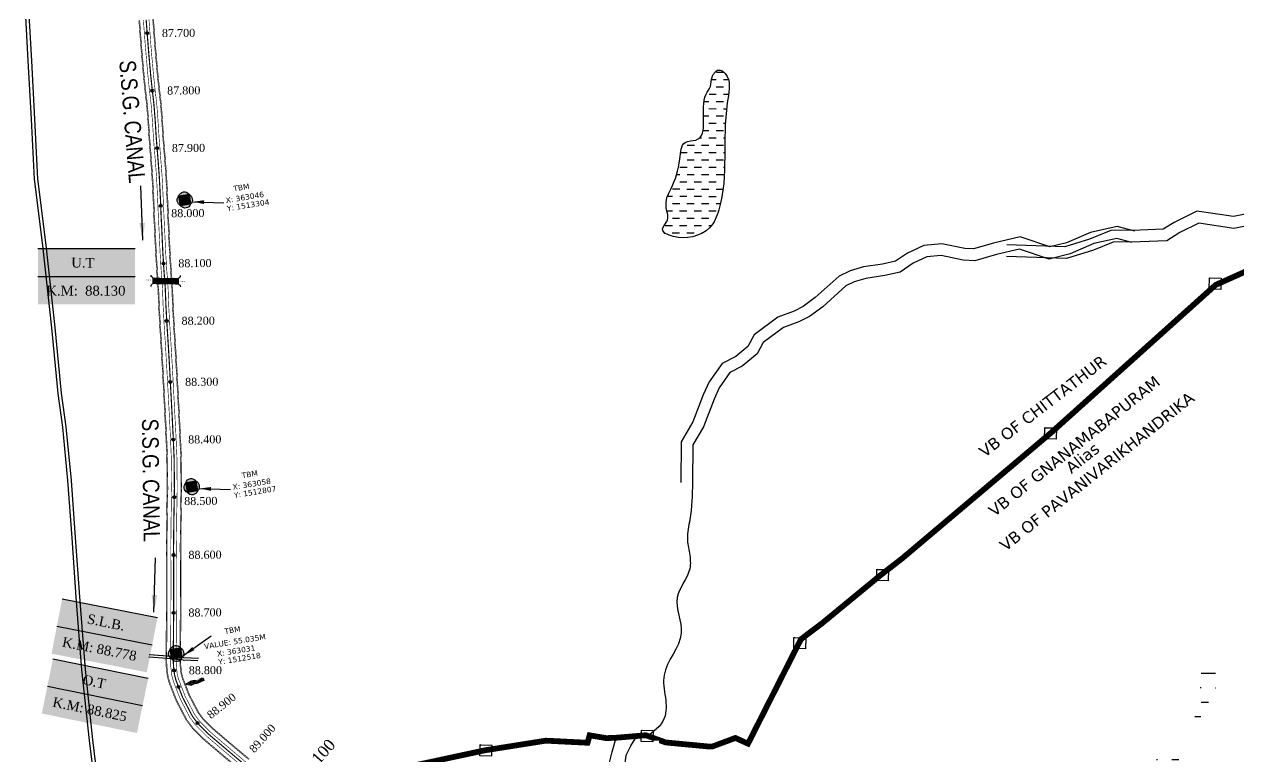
# Model space of a CAD drawing. Header units: inches. Extents: x 360616 to 379062, y 1506291 to 1520405.
# Drawn here: x 362768 to 364873, y 1512339 to 1513609 of the extents above; entities that cross this region are included whole.
import ezdxf

# ---------------------------------------------------------------- set-up
doc = ezdxf.new("R2010")
doc.units = ezdxf.units.IN
doc.header["$MEASUREMENT"] = 0
doc.set_wipeout_variables(frame=1)
doc.header["$PDMODE"] = 32
doc.header["$PDSIZE"] = 5
for name, pattern in [('ACAD_ISO02W100', [15, 12, -3]), ('ACAD_ISO03W100', [30, 12, -18]), ('BORDER', [1.75, 0.5, -0.25, 0.5, -0.25, 0, -0.25])]:
    doc.linetypes.add(name, pattern=pattern)
for name, color, linetype in [('bed with', 5, 'Continuous'), ('cahnige', 7, 'Continuous'), ('CARTTRACK', 30, 'ACAD_ISO02W100'), ('laying', 4, 'Continuous'), ('lining', 4, 'Continuous'), ('OT', 7, 'Continuous'), ('pbms', 8, 'Continuous'), ('RIVER', 4, 'Continuous'), ('SLB', 11, 'Continuous'), ('Steems', 4, 'Continuous'), ('stons', 1, 'Continuous'), ('STREAM', 4, 'Continuous'), ('TEXT', 7, 'Continuous'), ('TITLEBLOCK', 7, 'Continuous'), ('top of bund', 1, 'Continuous'), ('UT', 173, 'ACAD_ISO02W100'), ('V', 6, 'Continuous'), ('WATER BODY', 4, 'Continuous'), ('WATER_BODY', 4, 'Continuous'), ('Z LAYER', 7, 'Continuous'), ('ZSTU', 7, 'Continuous'), ('ZTEXT', 7, 'Continuous')]:
    doc.layers.add(name, color=color, linetype=linetype)
doc.layers.add('ROAD', color=1, linetype='Continuous', lineweight=25)
doc.layers.add('VILL_BOUNDARY', color=6, linetype='BORDER', lineweight=30)
doc.styles.add('5mm', font='TIMES.TTF', dxfattribs={"height": 3})
doc.styles.add('ARIALN', font='ARIALN.TTF')
doc.styles.get("Standard").update_dxf_attribs({"font": 'verdana.TTF'})
doc.dimstyles.get("Standard").update_dxf_attribs({"dimtxt": 0.18, "dimasz": 0.18, "dimexe": 0.18, "dimexo": 0.0625, "dimgap": 0.09, "dimtad": 0, "dimtih": 1, "dimtoh": 1, "dimdec": 4, "dimzin": 0, "dimdsep": 46, "dimtxsty": 'Standard', "dimcen": 0.09, "dimadec": 0, "dimazin": 0, "dimtfac": 1, "dimtdec": 4, "dimtofl": 0, "dimtmove": 0, "dimatfit": 3, "dimfxl": 0, "dimtolj": 1, "dimtzin": 0, "dimarcsym": 0})

# ---------------------------------------------------------------- blocks, each defined once
blk = doc.blocks.new('NVJNVJHUHDFGU')
at = {"layer": 'ZSTU'}
h = blk.add_hatch(color=135, dxfattribs=at)
h.set_gradient(color1=(141, 177, 78), color2=(107, 135, 59), one_color=1, tint=0.38, name='CYLINDER')
h.paths.add_polyline_path([(362791.2, 1513219.2), (362791.2, 1513171), (362959.7, 1513171), (362959.7, 1513219.2)])
h.paths.add_polyline_path([(362836.4, 1513181.7), (362909.3, 1513181.1), (362909.5, 1513207), (362836.6, 1513207.5)], flags=24)
h = blk.add_hatch(color=252, dxfattribs=at)
h.set_gradient(color1=(167, 88, 159), color2=(127, 67, 121), one_color=1, tint=0.38, name='CYLINDER')
h.paths.add_polyline_path([(362791.2, 1513171), (362791.2, 1513122.9), (362959.7, 1513122.9), (362959.7, 1513171)])
h.paths.add_polyline_path([(362801.7, 1513133.9), (362950.5, 1513133.7), (362950.5, 1513159.5), (362801.7, 1513159.6)], flags=24)
for points in [[(362959.7, 1513219.2), (362791.2, 1513219.2)], [(362959.7, 1513171), (362791.2, 1513171)]]:
    blk.add_lwpolyline(points, dxfattribs=at)
at = {"layer": 'ZSTU', "style": '5mm'}
for s, height, rotation, p in [('U.T', 16.84, 359.578, (362849.1, 1513187)), ('K.M:  88.130', 16.843, 359.9397, (362806, 1513138.5))]:
    blk.add_text(s, height=height, rotation=rotation, dxfattribs=at).set_placement(p)
blk = doc.blocks.new('NMNVNCXVBVGGHUDIFG')
at = {"layer": 'ZSTU'}
h = blk.add_hatch(color=135, dxfattribs=at)
h.set_gradient(color1=(141, 177, 78), color2=(107, 135, 59), one_color=1, tint=0.38, name='CYLINDER')
h.paths.add_polyline_path([(362833.3, 1512612.2), (362824.1, 1512564.9), (362989.4, 1512532.7), (362998.6, 1512579.9)])
h.paths.add_polyline_path([(362870.5, 1512566.7), (362941.9, 1512552.2), (362947.1, 1512577.5), (362875.6, 1512592)], flags=24)
h = blk.add_hatch(color=252, dxfattribs=at)
h.set_gradient(color1=(167, 88, 159), color2=(127, 67, 121), one_color=1, tint=0.38, name='CYLINDER')
h.paths.add_polyline_path([(362824.1, 1512564.9), (362814.9, 1512517.7), (362980.2, 1512485.4), (362989.4, 1512532.7)])
h.paths.add_polyline_path([(362827.2, 1512526.5), (362973.3, 1512497.8), (362978.2, 1512523.1), (362832.2, 1512551.7)], flags=24)
for points in [[(362998.6, 1512579.9), (362833.3, 1512612.2)], [(362989.4, 1512532.7), (362824.1, 1512564.9)]]:
    blk.add_lwpolyline(points, dxfattribs=at)
at = {"layer": 'ZSTU', "style": '5mm'}
for s, height, rotation, p in [('S.L.B.', 16.84, 348.5324, (362875.6, 1512570.4)), ('K.M: 88.778', 16.843, 348.8942, (362832.3, 1512530.2))]:
    blk.add_text(s, height=height, rotation=rotation, dxfattribs=at).set_placement(p)
blk = doc.blocks.new('NVNCXJNVJHFDHGUDIFGHUDF')
at = {"layer": 'ZSTU'}
h = blk.add_hatch(color=135, dxfattribs=at)
h.set_gradient(color1=(141, 177, 78), color2=(107, 135, 59), one_color=1, tint=0.38, name='CYLINDER')
h.paths.add_polyline_path([(362817.3, 1512508.1), (362807.7, 1512461), (362972.7, 1512427.3), (362982.4, 1512474.4)])
h.paths.add_polyline_path([(362854.1, 1512462.4), (362925.4, 1512447.2), (362930.8, 1512472.5), (362859.5, 1512487.6)], flags=24)
h = blk.add_hatch(color=252, dxfattribs=at)
h.set_gradient(color1=(167, 88, 159), color2=(127, 67, 121), one_color=1, tint=0.38, name='CYLINDER')
h.paths.add_polyline_path([(362807.7, 1512461), (362798.1, 1512413.9), (362963.1, 1512380.1), (362972.7, 1512427.3)])
h.paths.add_polyline_path([(362810.5, 1512422.5), (362956.3, 1512392.6), (362961.4, 1512417.7), (362815.7, 1512447.7)], flags=24)
for points in [[(362982.4, 1512474.4), (362817.3, 1512508.1)], [(362972.7, 1512427.3), (362807.7, 1512461)]]:
    blk.add_lwpolyline(points, dxfattribs=at)
at = {"layer": 'ZSTU', "style": '5mm'}
for s, height, rotation, p in [('O.T', 16.84, 348.0212, (362867.6, 1512465)), ('K.M: 88.825', 16.843, 348.3829, (362815.6, 1512426.2))]:
    blk.add_text(s, height=height, rotation=rotation, dxfattribs=at).set_placement(p)
blk = doc.blocks.new('FGDFGG')
at = {"layer": 'STREAM'}
h = blk.add_hatch(dxfattribs=at)
h.set_pattern_fill('DASH', color=256, scale=10, angle=75.9396, style=0)
h.set_pattern_definition([(75.93960756, (1418185.603, 992257.9889), (-0.6960067163, 1.1611201925), [0.95724225, -0.95724225])])
h.paths.add_polyline_path([(347714.8, 1545567.8), (347719.1, 1545566.8), (347723.4, 1545565.8), (347732.1, 1545608.5), (347727.8, 1545609.3), (347723.5, 1545610.1)])
at = {"layer": 'UT', "ltscale": 0.2}
for p, q in [((347714.8, 1545567.8), (347723.5, 1545610.1)), ((347718.6, 1545614.3), (347720.9, 1545613.9)), ((347720.9, 1545613.9), (347723.5, 1545610.1)), ((347723.4, 1545565.8), (347732.1, 1545608.5)), ((347723.5, 1545610.1), (347727.8, 1545609.3)), ((347727.8, 1545609.3), (347732.1, 1545608.5)), ((347732.1, 1545608.5), (347735.6, 1545611.5)), ((347735.6, 1545611.5), (347737.9, 1545611.3)), ((347711.2, 1545564.9), (347708.9, 1545565.2)), ((347714.8, 1545567.8), (347711.2, 1545564.9)), ((347719.1, 1545566.8), (347714.8, 1545567.8)), ((347723.4, 1545565.8), (347719.1, 1545566.8)), ((347725.8, 1545561.9), (347723.4, 1545565.8)), ((347728.1, 1545561.4), (347725.8, 1545561.9))]:
    blk.add_line(p, q, dxfattribs=at)
at = {"layer": 'cahnige', "style": '5mm'}
for oblique, p in [(0, (347729.3, 1545612.1)), (360, (347716.2, 1545554.6))]:
    blk.add_text('Stream', height=1.91, rotation=77.1141, dxfattribs=dict(at, oblique=oblique)).set_placement(p)
blk = doc.blocks.new('FGDFGDFG6YURT')
at = {"layer": 'ROAD', "color": 1, "linetype": 'Continuous', "lineweight": 25}
for points in [[(386103.5, 1482907.4, 0), (386134.5, 1482913, 0), (386162.3, 1482917.4, 0), (386187, 1482923.1, 0)], [(386104.2, 1482903.5, 0), (386135.2, 1482909.2, 0), (386163.1, 1482913.6, 0), (386187.9, 1482919.3, 0)], [(386104.3, 1482907.7, 0), (386135.3, 1482913.3, 0), (386163.2, 1482917.7, 0), (386188, 1482923.4, 0)]]:
    blk.add_polyline3d(points, dxfattribs=at)
at = {"layer": 'SLB'}
for points, const_width in [([(386134.6, 1482913.4), (386134.2, 1482913.4), (386130.6, 1482916.6)], 0.3), ([(386134.6, 1482913.4), (386148.2, 1482915.4), (386161.8, 1482917.9)], 0.5), ([(386161.9, 1482914.1), (386148.3, 1482911.6), (386134.8, 1482908.7)], 0.5), ([(386162, 1482918.2), (386148.4, 1482915.7), (386134.9, 1482912.9)], 0.5), ([(386161.8, 1482917.9), (386162.2, 1482917.9), (386164.8, 1482922)], 0.3), ([(386134.8, 1482908.7), (386134.5, 1482908.7), (386131.9, 1482904.6)], 0.3), ([(386161.9, 1482914.1), (386162.2, 1482914), (386165.9, 1482910.9)], 0.3)]:
    blk.add_lwpolyline(points, dxfattribs=dict(at, const_width=const_width))
blk = doc.blocks.new('VBVB')
at = {"layer": 'STREAM'}
h = blk.add_hatch(dxfattribs=at)
h.set_pattern_fill('DASH', color=256, scale=10, style=0)
h.set_pattern_definition([(0, (17867.8837, -28501.71), (1.25, 1.25), [1.25, -1.25])])
h.paths.add_polyline_path([(380096, 1497775), (380098.9, 1497780.2), (380100.4, 1497784.6), (380101.8, 1497788.8), (380103.8, 1497793.6), (380099.5, 1497795.9), (380098.5, 1497793.5), (380097.6, 1497789.6), (380097, 1497787.7), (380095.8, 1497784.7), (380093.9, 1497783), (380090.9, 1497780.8), (380086.6, 1497774), (380084.6, 1497765.2), (380084.1, 1497764.3), (380085.9, 1497763.2), (380086.6, 1497763.8), (380093.7, 1497769.3), (380094.5, 1497772.7)])
at = {"layer": 'OT', "const_width": 0.5}
blk.add_lwpolyline([(380084.6, 1497765.2), (380084.1, 1497764.3), (380083.5, 1497763.5), (380085.4, 1497762.3), (380085.9, 1497763.2), (380084.1, 1497764.3), (380085.9, 1497763.2), (380086.6, 1497763.8), (380093.7, 1497769.3), (380086.6, 1497763.8), (380085.9, 1497763.2), (380084.1, 1497764.3), (380084.6, 1497765.2), (380086.6, 1497774)], dxfattribs=at)
at = {"layer": 'STREAM'}
blk.add_lwpolyline([(380086.6, 1497774), (380090.9, 1497780.8), (380093.9, 1497783), (380095.8, 1497784.7), (380097, 1497787.7), (380097.6, 1497789.6), (380098.5, 1497793.5), (380099.5, 1497795.9), (380103.8, 1497793.6), (380101.8, 1497788.8), (380100.4, 1497784.6), (380098.9, 1497780.2), (380096, 1497775), (380094.5, 1497772.7), (380093.7, 1497769.3)], dxfattribs=at)
at = {"layer": 'cahnige', "style": '5mm'}
blk.add_text('Stream', height=2.5, rotation=71.1743, dxfattribs=at).set_placement((380095, 1497785.5))

msp = doc.modelspace()

# ---------------------------------------------------------------- hatches: boundary and pattern name
at = {"layer": 'pbms'}
h = msp.add_hatch(color=256, dxfattribs=at)
h.set_gradient(color1=(31, 17, 238), color2=(36, 21, 239), one_color=1, tint=0.51, name='CYLINDER')
h.paths.add_polyline_path([(363035.9, 1513311.3, 0.496905), (363038.7, 1513293.9)])
h.paths.add_polyline_path([(363035.9, 1513311.3), (363053.3, 1513314.1, 0.614852)])
h.paths.add_polyline_path([(363053.3, 1513314.1), (363056.1, 1513296.7, 0.494298)])
h.paths.add_polyline_path([(363038.7, 1513293.9, 0.585376), (363056.1, 1513296.7)])
h = msp.add_hatch(color=256, dxfattribs=at)
h.set_gradient(color1=(67, 190, 65), color2=(71, 191, 69), one_color=1, tint=0.51, name='CYLINDER')
h.paths.add_polyline_path([(363046, 1513304), (363053.3, 1513314.1), (363035.9, 1513311.3)])
h.paths.add_polyline_path([(363038.7, 1513293.9), (363046, 1513304), (363035.9, 1513311.3)])
h.paths.add_polyline_path([(363038.7, 1513293.9), (363056.1, 1513296.7), (363046, 1513304)])
h.paths.add_polyline_path([(363056.1, 1513296.7), (363053.3, 1513314.1), (363046, 1513304)])
h = msp.add_hatch(color=256, dxfattribs=at)
h.set_gradient(color1=(31, 17, 238), color2=(36, 21, 239), one_color=1, tint=0.51, name='CYLINDER')
h.paths.add_polyline_path([(363047.9, 1512814.3, 0.496905), (363050.7, 1512796.9)])
h.paths.add_polyline_path([(363047.9, 1512814.3), (363065.3, 1512817.1, 0.614852)])
h.paths.add_polyline_path([(363065.3, 1512817.1), (363068.1, 1512799.7, 0.494298)])
h.paths.add_polyline_path([(363050.7, 1512796.9, 0.585376), (363068.1, 1512799.7)])
h = msp.add_hatch(color=256, dxfattribs=at)
h.set_gradient(color1=(67, 190, 65), color2=(71, 191, 69), one_color=1, tint=0.51, name='CYLINDER')
h.paths.add_polyline_path([(363058, 1512807), (363065.3, 1512817.1), (363047.9, 1512814.3)])
h.paths.add_polyline_path([(363050.7, 1512796.9), (363058, 1512807), (363047.9, 1512814.3)])
h.paths.add_polyline_path([(363050.7, 1512796.9), (363068.1, 1512799.7), (363058, 1512807)])
h.paths.add_polyline_path([(363068.1, 1512799.7), (363065.3, 1512817.1), (363058, 1512807)])
h = msp.add_hatch(color=256, dxfattribs=at)
h.set_gradient(color1=(31, 17, 238), color2=(36, 21, 239), one_color=1, tint=0.51, name='CYLINDER')
h.paths.add_polyline_path([(363020.9, 1512525.3, 0.496905), (363023.7, 1512507.9)])
h.paths.add_polyline_path([(363020.9, 1512525.3), (363038.3, 1512528.1, 0.614852)])
h.paths.add_polyline_path([(363038.3, 1512528.1), (363041.1, 1512510.7, 0.494298)])
h.paths.add_polyline_path([(363023.7, 1512507.9, 0.585376), (363041.1, 1512510.7)])
h = msp.add_hatch(color=256, dxfattribs=at)
h.set_gradient(color1=(67, 190, 65), color2=(71, 191, 69), one_color=1, tint=0.51, name='CYLINDER')
h.paths.add_polyline_path([(363031, 1512518), (363038.3, 1512528.1), (363020.9, 1512525.3)])
h.paths.add_polyline_path([(363023.7, 1512507.9), (363031, 1512518), (363020.9, 1512525.3)])
h.paths.add_polyline_path([(363023.7, 1512507.9), (363041.1, 1512510.7), (363031, 1512518)])
h.paths.add_polyline_path([(363041.1, 1512510.7), (363038.3, 1512528.1), (363031, 1512518)])
at = {"layer": 'WATER BODY'}
h = msp.add_hatch(dxfattribs=at)
h.set_pattern_fill('DASH', color=256, scale=101.305268, angle=-0.0649, style=0)
h.set_pattern_definition([(359.9351, (371616.8, 1514124.77), (12.677495, 12.648806), [12.66316, -12.66316])])
edge = h.paths.add_edge_path()
edge.add_spline(control_points=[(363878.5, 1513246.1), (363883.4, 1513244.1), (363907.8, 1513233.8), (363955.4, 1513243.4), (363980.8, 1513305.1), (363982.7, 1513382.3), (363981.7, 1513457.7), (363994.5, 1513515.6), (363973, 1513531.8), (363964, 1513525.1), (363958.4, 1513515.4), (363959.5, 1513500.4), (363933.9, 1513471.1), (363960.7, 1513404.5), (363906, 1513407.4), (363905.3, 1513363.3), (363895, 1513334.5), (363880.7, 1513307.9), (363879.3, 1513288.5), (363888.1, 1513268.6), (363870.7, 1513255), (363876.6, 1513248.3), (363878.5, 1513246.1)], knot_values=[0, 0, 0, 0, 15.756067, 80.009914, 115.197264, 207.247591, 307.945911, 352.18259, 365.311952, 372.622828, 382.318174, 398.615407, 414.235157, 495.448333, 514.58967, 544.446404, 599.398479, 615.405116, 633.200244, 656.743716, 672.924586, 680.714546, 680.714546, 680.714546, 680.714546], degree=3, periodic=0)
at = {"layer": 'WATER_BODY'}
h = msp.add_hatch(dxfattribs=at)
h.set_pattern_fill('DASH', color=256, scale=200, angle=359.63535, style=0)
edge = h.paths.add_edge_path()
edge.add_line((364496.6, 1511809.4), (364556.1, 1511808.9))
edge.add_line((364556.1, 1511808.9), (364590.2, 1511801.8))
edge.add_line((364590.2, 1511801.8), (364604.7, 1511792))
edge.add_line((364604.7, 1511792), (364640.4, 1511770.8))
edge.add_line((364640.4, 1511770.8), (364700.5, 1511730))
edge.add_line((364700.5, 1511730), (364777.4, 1511689.2))
edge.add_line((364777.4, 1511689.2), (364796.3, 1511681.1))
edge.add_line((364796.3, 1511681.1), (364801.5, 1511673.9))
edge.add_line((364801.5, 1511673.9), (364799.9, 1511666.3))
edge.add_line((364799.9, 1511666.3), (364792, 1511660.7))
edge.add_line((364792, 1511660.7), (364775.2, 1511656.4))
edge.add_line((364775.2, 1511656.4), (364762.6, 1511650.9))
edge.add_line((364762.6, 1511650.9), (364746.1, 1511639.9))
edge.add_line((364746.1, 1511639.9), (364734.4, 1511624.4))
edge.add_line((364734.4, 1511624.4), (364726, 1511605.6))
edge.add_line((364726, 1511605.6), (364714.6, 1511570.6))
edge.add_line((364714.6, 1511570.6), (364703.3, 1511527.4))
edge.add_line((364703.3, 1511527.4), (364689, 1511492.3))
edge.add_line((364689, 1511492.3), (364680.9, 1511474.5))
edge.add_line((364680.9, 1511474.5), (364672.6, 1511464.3))
edge.add_line((364672.6, 1511464.3), (364659.5, 1511457.2))
edge.add_line((364659.5, 1511457.2), (364639.5, 1511453.8))
edge.add_line((364639.5, 1511453.8), (364591.7, 1511453.4))
edge.add_line((364591.7, 1511453.4), (364561, 1511457.6))
edge.add_line((364561, 1511457.6), (364522.4, 1511466.9))
edge.add_line((364522.4, 1511466.9), (364480.8, 1511478.8))
edge.add_line((364480.8, 1511478.8), (364433.3, 1511496.4))
edge.add_line((364433.3, 1511496.4), (364419.8, 1511504.4))
edge.add_line((364419.8, 1511504.4), (364407, 1511524.3))
edge.add_line((364407, 1511524.3), (364398.7, 1511545.1))
edge.add_line((364398.7, 1511545.1), (364395.3, 1511572.3))
edge.add_line((364395.3, 1511572.3), (364396.1, 1511605.4))
edge.add_line((364396.1, 1511605.4), (364405, 1511643.2))
edge.add_line((364405, 1511643.2), (364413.8, 1511674.8))
edge.add_line((364413.8, 1511674.8), (364420.1, 1511717.8))
edge.add_line((364420.1, 1511717.8), (364424, 1511760.9))
edge.add_line((364424, 1511760.9), (364428.6, 1511788.5))
edge.add_line((364428.6, 1511788.5), (364437.6, 1511803))
edge.add_line((364437.6, 1511803), (364452.9, 1511810.6))
edge.add_line((364452.9, 1511810.6), (364473.7, 1511810.1))
edge.add_line((364473.7, 1511810.1), (364496.6, 1511809.4))
edge.add_line((364496.6, 1511809.4), (364498.9, 1511820.1))
edge.add_line((364498.9, 1511820.1), (364504.2, 1511824.6))
edge.add_line((364504.2, 1511824.6), (364509, 1511824.5))
edge.add_line((364509, 1511824.5), (364514.6, 1511823.2))
edge.add_line((364514.6, 1511823.2), (364516.9, 1511823.1))
edge.add_line((364516.9, 1511823.1), (364519.2, 1511823.1))
edge.add_line((364519.2, 1511823.1), (364521.9, 1511824.2))
edge.add_line((364521.9, 1511824.2), (364525.4, 1511825.5))
edge.add_line((364525.4, 1511825.5), (364528.9, 1511828.1))
edge.add_line((364528.9, 1511828.1), (364532.5, 1511830.6))
edge.add_line((364532.5, 1511830.6), (364535.2, 1511832.1))
edge.add_line((364535.2, 1511832.1), (364538.6, 1511832.8))
edge.add_line((364538.6, 1511832.8), (364543.1, 1511832.6))
edge.add_line((364543.1, 1511832.6), (364551.6, 1511835.3))
edge.add_line((364551.6, 1511835.3), (364557.5, 1511841.7))
edge.add_line((364557.5, 1511841.7), (364559.5, 1511847.1))
edge.add_line((364559.5, 1511847.1), (364562.5, 1511855.4))
edge.add_line((364562.5, 1511855.4), (364569.8, 1511868.6))
edge.add_line((364569.8, 1511868.6), (364574.9, 1511874.4))
edge.add_line((364574.9, 1511874.4), (364577.1, 1511875.9))
edge.add_line((364577.1, 1511875.9), (364580.4, 1511877.3))
edge.add_line((364580.4, 1511877.3), (364585.5, 1511877.2))
edge.add_line((364585.5, 1511877.2), (364588.4, 1511878.1))
edge.add_line((364588.4, 1511878.1), (364591.8, 1511879.5))
edge.add_line((364591.8, 1511879.5), (364593.9, 1511881.2))
edge.add_line((364593.9, 1511881.2), (364597.5, 1511885))
edge.add_line((364597.5, 1511885), (364600.8, 1511889.6))
edge.add_line((364600.8, 1511889.6), (364609.8, 1511902.6))
edge.add_line((364609.8, 1511902.6), (364612.8, 1511905.1))
edge.add_line((364612.8, 1511905.1), (364616.6, 1511909.9))
edge.add_line((364616.6, 1511909.9), (364618.7, 1511914.2))
edge.add_line((364618.7, 1511914.2), (364618.8, 1511917.9))
edge.add_line((364618.8, 1511917.9), (364620.3, 1511921.9))
edge.add_line((364620.3, 1511921.9), (364622.4, 1511926.8))
edge.add_line((364622.4, 1511926.8), (364624.8, 1511931.2))
edge.add_line((364624.8, 1511931.2), (364627.7, 1511933.6))
edge.add_line((364627.7, 1511933.6), (364631.7, 1511935))
edge.add_line((364631.7, 1511935), (364636.6, 1511936.5))
edge.add_line((364636.6, 1511936.5), (364643.7, 1511936.4))
edge.add_line((364643.7, 1511936.4), (364650.4, 1511940.7))
edge.add_line((364650.4, 1511940.7), (364655.1, 1511947.1))
edge.add_line((364655.1, 1511947.1), (364656.4, 1511951))
edge.add_line((364656.4, 1511951), (364658.9, 1511955))
edge.add_line((364658.9, 1511955), (364661.9, 1511958.2))
edge.add_line((364661.9, 1511958.2), (364665.3, 1511961))
edge.add_line((364665.3, 1511961), (364671.9, 1511966.4))
edge.add_line((364671.9, 1511966.4), (364675.8, 1511970.8))
edge.add_line((364675.8, 1511970.8), (364678.5, 1511975))
edge.add_line((364678.5, 1511975), (364679.3, 1511978.5))
edge.add_line((364679.3, 1511978.5), (364679.4, 1511981.4))
edge.add_line((364679.4, 1511981.4), (364678.1, 1511984.2))
edge.add_line((364678.1, 1511984.2), (364678.1, 1511987.2))
edge.add_line((364678.1, 1511987.2), (364678.2, 1511990.7))
edge.add_line((364678.2, 1511990.7), (364678.3, 1511992.9))
edge.add_line((364678.3, 1511992.9), (364681.9, 1511998.7))
edge.add_line((364681.9, 1511998.7), (364683.5, 1512004.1))
edge.add_line((364683.5, 1512004.1), (364683.6, 1512007.5))
edge.add_line((364683.6, 1512007.5), (364681.4, 1512014.6))
edge.add_line((364681.4, 1512014.6), (364682.3, 1512020.4))
edge.add_line((364682.3, 1512020.4), (364686.1, 1512025.9))
edge.add_line((364686.1, 1512025.9), (364688.6, 1512029.8))
edge.add_line((364688.6, 1512029.8), (364691.2, 1512035))
edge.add_line((364691.2, 1512035), (364691.3, 1512039.2))
edge.add_line((364691.3, 1512039.2), (364690.7, 1512042.5))
edge.add_line((364690.7, 1512042.5), (364690.8, 1512046.5))
edge.add_line((364690.8, 1512046.5), (364691, 1512052.3))
edge.add_line((364691, 1512052.3), (364697.4, 1512060.4))
edge.add_line((364697.4, 1512060.4), (364705.6, 1512065.5))
edge.add_line((364705.6, 1512065.5), (364706.6, 1512069.2))
edge.add_line((364706.6, 1512069.2), (364707.6, 1512072.2))
edge.add_line((364707.6, 1512072.2), (364709.6, 1512083.5))
edge.add_line((364709.6, 1512083.5), (364710.9, 1512090.4))
edge.add_line((364710.9, 1512090.4), (364716.1, 1512097.9))
edge.add_line((364716.1, 1512097.9), (364717.8, 1512102.1))
edge.add_line((364717.8, 1512102.1), (364718.5, 1512104.6))
edge.add_line((364718.5, 1512104.6), (364718.6, 1512107.4))
edge.add_line((364718.6, 1512107.4), (364716.7, 1512109.4))
edge.add_line((364716.7, 1512109.4), (364712.4, 1512119.3))
edge.add_line((364712.4, 1512119.3), (364711.4, 1512123.1))
edge.add_line((364711.4, 1512123.1), (364711.5, 1512127.5))
edge.add_line((364711.5, 1512127.5), (364711.6, 1512131.7))
edge.add_line((364711.6, 1512131.7), (364710.1, 1512134.8))
edge.add_line((364710.1, 1512134.8), (364708.5, 1512138.9))
edge.add_line((364708.5, 1512138.9), (364705.5, 1512155.2))
edge.add_line((364705.5, 1512155.2), (364703.6, 1512162.1))
edge.add_line((364703.6, 1512162.1), (364702.2, 1512164.9))
edge.add_line((364702.2, 1512164.9), (364701, 1512168.3))
edge.add_line((364701, 1512168.3), (364702.5, 1512178.5))
edge.add_line((364702.5, 1512178.5), (364703.5, 1512183.2))
edge.add_line((364703.5, 1512183.2), (364701.9, 1512188.1))
edge.add_line((364701.9, 1512188.1), (364701.1, 1512192.6))
edge.add_line((364701.1, 1512192.6), (364701.2, 1512196.7))
edge.add_line((364701.2, 1512196.7), (364701.3, 1512200.8))
edge.add_line((364701.3, 1512200.8), (364703.9, 1512204.6))
edge.add_line((364703.9, 1512204.6), (364706.5, 1512211.9))
edge.add_line((364706.5, 1512211.9), (364707.1, 1512237.1))
edge.add_line((364707.1, 1512237.1), (364710.1, 1512251.2))
edge.add_line((364710.1, 1512251.2), (364710.3, 1512255.8))
edge.add_line((364710.3, 1512255.8), (364706.4, 1512262.2))
edge.add_line((364706.4, 1512262.2), (364701.2, 1512274))
edge.add_line((364701.2, 1512274), (364701.3, 1512279.5))
edge.add_line((364701.3, 1512279.5), (364701.4, 1512283.9))
edge.add_line((364701.4, 1512283.9), (364704.6, 1512287.8))
edge.add_line((364704.6, 1512287.8), (364707.3, 1512291))
edge.add_line((364707.3, 1512291), (364709.8, 1512292.7))
edge.add_line((364709.8, 1512292.7), (364713, 1512297.7))
edge.add_line((364713, 1512297.7), (364714.5, 1512301.4))
edge.add_line((364714.5, 1512301.4), (364714.6, 1512307.7))
edge.add_line((364714.6, 1512307.7), (364716.1, 1512316))
edge.add_line((364716.1, 1512316), (364719.5, 1512320.4))
edge.add_line((364719.5, 1512320.4), (364726.3, 1512330.3))
edge.add_line((364726.3, 1512330.3), (364728.3, 1512332.1))
edge.add_line((364728.3, 1512332.1), (364731.3, 1512334.7))
edge.add_line((364731.3, 1512334.7), (364733.6, 1512336.8))
edge.add_line((364733.6, 1512336.8), (364736, 1512340.2))
edge.add_line((364736, 1512340.2), (364737.5, 1512344))
edge.add_line((364737.5, 1512344), (364739.9, 1512347.7))
edge.add_line((364739.9, 1512347.7), (364742.5, 1512349))
edge.add_line((364742.5, 1512349), (364745.6, 1512349.6))
edge.add_line((364745.6, 1512349.6), (364748.7, 1512350.9))
edge.add_line((364748.7, 1512350.9), (364750.8, 1512356.4))
edge.add_line((364750.8, 1512356.4), (364753.9, 1512357.9))
edge.add_line((364753.9, 1512357.9), (364759.1, 1512357.9))
edge.add_line((364759.1, 1512357.9), (364763.1, 1512358.1))
edge.add_line((364763.1, 1512358.1), (364766.1, 1512359.1))
edge.add_line((364766.1, 1512359.1), (364768.9, 1512360.3))
edge.add_line((364768.9, 1512360.3), (364771, 1512364.5))
edge.add_line((364771, 1512364.5), (364773, 1512369.8))
edge.add_line((364773, 1512369.8), (364775.1, 1512371.8))
edge.add_line((364775.1, 1512371.8), (364777.9, 1512373))
edge.add_line((364777.9, 1512373), (364780.2, 1512374))
edge.add_line((364780.2, 1512374), (364783.2, 1512376))
edge.add_line((364783.2, 1512376), (364785.5, 1512380.2))
edge.add_line((364785.5, 1512380.2), (364786.7, 1512384.2))
edge.add_line((364786.7, 1512384.2), (364787.6, 1512389.9))
edge.add_line((364787.6, 1512389.9), (364789.5, 1512394.5))
edge.add_line((364789.5, 1512394.5), (364792.1, 1512395.7))
edge.add_line((364792.1, 1512395.7), (364795.4, 1512398.3))
edge.add_line((364795.4, 1512398.3), (364797.1, 1512405.3))
edge.add_line((364797.1, 1512405.3), (364797.5, 1512413.2))
edge.add_line((364797.5, 1512413.2), (364800.5, 1512418))
edge.add_line((364800.5, 1512418), (364801.7, 1512422.2))
edge.add_line((364801.7, 1512422.2), (364802.2, 1512426.1))
edge.add_line((364802.2, 1512426.1), (364803.7, 1512435.5))
edge.add_line((364803.7, 1512435.5), (364806.5, 1512442.4))
edge.add_line((364806.5, 1512442.4), (364807.4, 1512445.5))
edge.add_line((364807.4, 1512445.5), (364807.3, 1512450.4))
edge.add_line((364807.3, 1512450.4), (364806.2, 1512461.5))
edge.add_line((364806.2, 1512461.5), (364807.1, 1512464))
edge.add_line((364807.1, 1512464), (364809.2, 1512467.7))
edge.add_line((364809.2, 1512467.7), (364810.6, 1512471.6))
edge.add_line((364810.6, 1512471.6), (364810.6, 1512474.5))
edge.add_line((364810.6, 1512474.5), (364809.1, 1512477.5))
edge.add_line((364809.1, 1512477.5), (364807.7, 1512481.3))
edge.add_line((364807.7, 1512481.3), (364807.3, 1512484.8))
edge.add_line((364807.3, 1512484.8), (364808, 1512487.7))
edge.add_line((364808, 1512487.7), (364808.3, 1512489.4))
edge.add_line((364808.3, 1512489.4), (364808.6, 1512491.3))
edge.add_line((364808.6, 1512491.3), (364808.6, 1512492.7))
edge.add_line((364808.6, 1512492.7), (364808.5, 1512497.2))
edge.add_line((364808.5, 1512497.2), (364808.2, 1512500.2))
edge.add_line((364808.2, 1512500.2), (364807.8, 1512505.1))
edge.add_line((364807.8, 1512505.1), (364809.4, 1512506.1))
edge.add_line((364809.4, 1512506.1), (364814.7, 1512503.9))
edge.add_line((364814.7, 1512503.9), (364818.1, 1512498.6))
edge.add_line((364818.1, 1512498.6), (364819.8, 1512497.8))
edge.add_line((364819.8, 1512497.8), (364822.4, 1512497.3))
edge.add_line((364822.4, 1512497.3), (364825.3, 1512498.6))
edge.add_line((364825.3, 1512498.6), (364828.2, 1512500.4))
edge.add_line((364828.2, 1512500.4), (364830.6, 1512501.1))
edge.add_line((364830.6, 1512501.1), (364834.9, 1512500.6))
edge.add_line((364834.9, 1512500.6), (364840.4, 1512498.6))
edge.add_line((364840.4, 1512498.6), (364844.6, 1512497.7))
edge.add_line((364844.6, 1512497.7), (364853.3, 1512496.1))

# ---------------------------------------------------------------- linework, layer by layer
for points in [[(363053.3, 1513314.1), (363038.7, 1513293.9)], [(363065.3, 1512817.1), (363050.7, 1512796.9)], [(363038.3, 1512528.1), (363023.7, 1512507.9)]]:
    msp.add_lwpolyline(points)
at = {"layer": 'bed with', "const_width": 1}
for points in [[(362974.2, 1513616.2), (362975.8, 1513594.4), (362977.4, 1513573), (362979.1, 1513553.5), (362980, 1513543, 0.000112), (362980, 1513543), (362981.9, 1513521.6), (362984.3, 1513497.8), (362987.8, 1513467.9), (362989.7, 1513442.8), (362991.7, 1513411.6), (362993.3, 1513391.7), (362995.3, 1513366.7), (362997, 1513343.8), (362998.1, 1513322.3), (362999.1, 1513299.5), (363000.2, 1513274.6), (363001.5, 1513249), (363003, 1513215.2), (363005, 1513182.4), (363007.3, 1513151), (363008.4, 1513120.6), (363010.3, 1513085.9), (363012.4, 1513053.1), (363014.5, 1513017.4), (363016.6, 1512978.9), (363018.9, 1512936.6), (363021.1, 1512893.1), (363022.7, 1512855.2), (363023.1, 1512803.7), (363022.2, 1512749.5), (363021.7, 1512701), (363021.9, 1512674), (363021.9, 1512631.6), (363021.8, 1512577.5), (363021.2, 1512514), (363021.5, 1512496.4), (363023.4, 1512480.2), (363026.1, 1512470), (363037.8, 1512439.8), (363055, 1512406.8), (363064.3, 1512394.3), (363083.8, 1512374.7), (363111, 1512351.5), (363146.1, 1512321.9)], [(362983.9, 1513616.9), (362985.5, 1513595.1), (362987.1, 1513573.8), (362988.7, 1513554.3), (362989.7, 1513543.8), (362991.6, 1513522.5), (362994, 1513498.9), (362997.5, 1513468.9), (362999.4, 1513443.5), (363001.4, 1513412.3), (363003, 1513392.5, -0.000055), (363003, 1513392.5), (363004.9, 1513367.5), (363006.7, 1513344.4), (363007.8, 1513322.8), (363008.8, 1513299.9), (363009.9, 1513275), (363011.2, 1513249.4), (363012.7, 1513215.7), (363014.7, 1513183), (363017, 1513151.5), (363018.1, 1513121), (363020, 1513086.4), (363022.1, 1513053.7), (363024.2, 1513018), (363026.3, 1512979.4, -0.000172), (363026.3, 1512979.4), (363028.5, 1512937.1), (363030.8, 1512893.5), (363032.4, 1512855.5), (363032.8, 1512803.7), (363031.9, 1512749.3), (363031.4, 1512700.9), (363031.6, 1512674.1), (363031.6, 1512631.6), (363031.5, 1512577.4), (363030.9, 1512514), (363031.2, 1512497.1), (363032.9, 1512482), (363035.3, 1512473), (363046.6, 1512443.9), (363063.2, 1512412), (363071.7, 1512400.6), (363090.4, 1512381.8), (363117.3, 1512358.9), (363152.4, 1512329.3)]]:
    msp.add_lwpolyline(points, format="xyb", dxfattribs=at)
at = {"layer": 'laying', "color": 6, "linetype": 'ByBlock'}
for p in [(362980.8, 1513593.1), (362989.7, 1513493.5), (362998, 1513393.9), (363004.2, 1513294), (363009.1, 1513194.2), (363014.7, 1513094.3), (363020.9, 1512988.6), (363026.1, 1512888.7), (363027.7, 1512788.7), (363026.6, 1512688.7), (363026.6, 1512588.7), (363027.3, 1512488.7), (363068, 1512397.4)]:
    msp.add_point(p, dxfattribs=at)
at = {"layer": 'laying', "color": 5, "linetype": 'ByBlock'}
for p in [(363011.2, 1513164.2), (363026.1, 1512510.7), (363035.1, 1512460.1)]:
    msp.add_point(p, dxfattribs=at)
at = {"layer": 'lining', "const_width": 1}
for points in [[(362967.8, 1513615.7), (362969.4, 1513593.9), (362971, 1513572.5), (362972.6, 1513553), (362973.6, 1513542.4, 0.000112), (362973.6, 1513542.4), (362975.5, 1513521), (362977.9, 1513497.1), (362981.4, 1513467.3), (362983.3, 1513442.4), (362985.3, 1513411.2), (362986.9, 1513391.2), (362988.8, 1513366.2), (362990.5, 1513343.4), (362991.6, 1513322), (362992.7, 1513299.2), (362993.7, 1513274.3), (362995, 1513248.6), (362996.6, 1513214.9), (362998.6, 1513182), (363000.8, 1513150.6), (363002, 1513120.3), (363003.9, 1513085.5), (363006, 1513052.7), (363008.1, 1513017.1), (363010.2, 1512978.6), (363012.4, 1512936.2), (363014.7, 1512892.8), (363016.2, 1512855.1), (363016.7, 1512803.7), (363015.7, 1512749.6), (363015.2, 1512701), (363015.5, 1512674), (363015.5, 1512631.6), (363015.3, 1512577.5), (363014.7, 1512513.9), (363015, 1512496), (363017, 1512479), (363020, 1512468), (363031.9, 1512437.2), (363049.5, 1512403.4), (363059.4, 1512390), (363079.4, 1512370), (363106.9, 1512346.6), (363141.9, 1512317)], [(362990.3, 1513617.4), (362991.9, 1513595.6), (362993.5, 1513574.3), (362995.2, 1513554.9), (362996.1, 1513544.4), (362998, 1513523.1), (363000.4, 1513499.6), (363003.9, 1513469.5), (363005.8, 1513444), (363007.8, 1513412.8), (363009.4, 1513393, -0.000055), (363009.4, 1513393), (363011.4, 1513368), (363013.1, 1513344.8), (363014.2, 1513323.1), (363015.3, 1513300.2), (363016.3, 1513275.3), (363017.6, 1513249.7), (363019.1, 1513216.1), (363021.1, 1513183.5), (363023.4, 1513151.9), (363024.6, 1513121.3), (363026.4, 1513086.8), (363028.5, 1513054), (363030.6, 1513018.4), (363032.7, 1512979.8, -0.000172), (363032.7, 1512979.8), (363035, 1512937.4), (363037.2, 1512893.8), (363038.8, 1512855.7), (363039.3, 1512803.6), (363038.3, 1512749.2), (363037.8, 1512700.9), (363038.1, 1512674.1), (363038.1, 1512631.6), (363037.9, 1512577.4), (363037.3, 1512514), (363037.6, 1512497.5), (363039.3, 1512483.2), (363041.5, 1512475), (363052.5, 1512446.5), (363068.7, 1512415.4), (363076.6, 1512404.8), (363094.8, 1512386.6), (363121.5, 1512363.8), (363156.6, 1512334.2)]]:
    msp.add_lwpolyline(points, format="xyb", dxfattribs=at)
at = {"layer": 'pbms'}
for points in [[(363035.9, 1513311.3, -0.614852), (363053.3, 1513314.1, -0.494298), (363056.1, 1513296.7, -0.585376), (363038.7, 1513293.9, -0.496905), (363035.9, 1513311.3)], [(363047.9, 1512814.3, -0.614852), (363065.3, 1512817.1, -0.494298), (363068.1, 1512799.7, -0.585376), (363050.7, 1512796.9, -0.496905), (363047.9, 1512814.3)], [(363020.9, 1512525.3, -0.614852), (363038.3, 1512528.1, -0.494298), (363041.1, 1512510.7, -0.585376), (363023.7, 1512507.9, -0.496905), (363020.9, 1512525.3)]]:
    msp.add_lwpolyline(points, format="xyb", close=True, dxfattribs=at)
for points in [[(363035.9, 1513311.3), (363053.3, 1513314.1), (363056.1, 1513296.7), (363038.7, 1513293.9)], [(363047.9, 1512814.3), (363065.3, 1512817.1), (363068.1, 1512799.7), (363050.7, 1512796.9)], [(363020.9, 1512525.3), (363038.3, 1512528.1), (363041.1, 1512510.7), (363023.7, 1512507.9)]]:
    msp.add_lwpolyline(points, close=True, dxfattribs=at)
for points in [[(363035.9, 1513311.3), (363056.1, 1513296.7)], [(363047.9, 1512814.3), (363068.1, 1512799.7)], [(363020.9, 1512525.3), (363041.1, 1512510.7)]]:
    msp.add_lwpolyline(points, dxfattribs=at)
at = {"layer": 'RIVER'}
for p, q in [((364662.6, 1513257.8), (364616.1, 1513247.8)), ((364693.1, 1513249.7), (364662.6, 1513257.8)), ((364494.4, 1513239.9), (364448.1, 1513229)), ((364545.6, 1513222.6), (364494.4, 1513239.9)), ((364616.1, 1513247.8), (364574.5, 1513229.8)), ((364662.1, 1513237), (364622.3, 1513228.4)), ((364687.9, 1513230.1), (364662.1, 1513237)), ((364327.1, 1513225.3), (364298.9, 1513211.9)), ((364358.8, 1513228.3), (364327.1, 1513225.3)), ((364398.3, 1513219.9), (364358.8, 1513228.3)), ((364413.5, 1513219.2), (364398.3, 1513219.9)), ((364448.1, 1513229), (364413.5, 1513219.2)), ((364493.4, 1513218.9), (364453.2, 1513209.4)), ((364544.8, 1513201.5), (364493.4, 1513218.9)), ((364574.5, 1513229.8), (364545.6, 1513222.6)), ((364622.3, 1513228.4), (364581, 1513210.6)), ((364255.9, 1513192.9), (364222.5, 1513188)), ((364278.4, 1513198.1), (364255.9, 1513192.9)), ((364298.9, 1513211.9), (364278.4, 1513198.1)), ((364309, 1513194.3), (364286.5, 1513179.1)), ((364332.5, 1513205.4), (364309, 1513194.3)), ((364357.6, 1513207.8), (364332.5, 1513205.4)), ((364395.7, 1513199.8), (364357.6, 1513207.8)), ((364415.9, 1513198.8), (364395.7, 1513199.8)), ((364453.2, 1513209.4), (364415.9, 1513198.8)), ((364581, 1513210.6), (364544.8, 1513201.5)), ((364180.5, 1513172.1), (364139.2, 1513134.9)), ((364199.4, 1513181.4), (364180.5, 1513172.1)), ((364222.5, 1513188), (364199.4, 1513181.4)), ((364259.7, 1513173), (364226.8, 1513168.2)), ((364286.5, 1513179.1), (364259.7, 1513173)), ((364192, 1513155.2), (364152, 1513119.1)), ((364206.7, 1513162.4), (364192, 1513155.2)), ((364226.8, 1513168.2), (364206.7, 1513162.4)), ((364139.2, 1513134.9), (364118.3, 1513119.5)), ((364102.6, 1513111.5), (364074.1, 1513100.8)), ((364118.3, 1513119.5), (364102.6, 1513111.5)), ((364152, 1513119.1), (364129, 1513102.2)), ((364074.1, 1513100.8), (364033, 1513070.6)), ((364110.8, 1513092.9), (364083.9, 1513082.8)), ((364129, 1513102.2), (364110.8, 1513092.9)), ((364033, 1513070.6), (364022.3, 1513050.2)), ((364083.9, 1513082.8), (364048.8, 1513057.1)), ((364022.3, 1513050.2), (364001.2, 1513032.9)), ((364048.8, 1513057.1), (364038.3, 1513037.1)), ((364001.2, 1513032.9), (363977.4, 1513020.6)), ((364038.3, 1513037.1), (364012.3, 1513015.9)), ((363977.4, 1513020.6), (363955, 1512988.9)), ((363991.1, 1513004.9), (363972.7, 1512978.7)), ((364012.3, 1513015.9), (363991.1, 1513004.9)), ((363955, 1512988.9), (363944.9, 1512966.5)), ((363944.9, 1512966.5), (363927.1, 1512919.8)), ((363972.7, 1512978.7), (363963.6, 1512958.7)), ((363963.6, 1512958.7), (363945.4, 1512911)), ((363927.1, 1512919.8), (363906.5, 1512885.1)), ((363945.4, 1512911), (363926.7, 1512879.5)), ((363906.5, 1512885.1), (363905.9, 1512814.6)), ((363926.7, 1512879.5), (363926.2, 1512814.4))]:
    msp.add_line(p, q, dxfattribs=at)
msp.add_spline([(363878.5, 1513246.1), (363893.3, 1513240.7), (363955.8, 1513255.8), (363972, 1513287), (363982.1, 1513378.5), (363987.5, 1513479), (363982.9, 1513523), (363971.4, 1513529.3), (363965.2, 1513525.4), (363960.2, 1513517.1), (363957.4, 1513501), (363949.9, 1513487.3), (363932.2, 1513408), (363913.6, 1513403.8), (363904.4, 1513375.4), (363888.5, 1513322.8), (363882, 1513308.1), (363880.8, 1513290.4), (363882, 1513266.9), (363874.3, 1513252.6), (363878.5, 1513246.1)], degree=3, dxfattribs=at)
at = {"layer": 'ROAD', "color": 1}
for p, q in [((362767.7, 1513660.4), (362774.1, 1513545.1)), ((362773.8, 1513660.8), (362780.2, 1513545.5)), ((362774.1, 1513545.1), (362779.4, 1513444)), ((362780.2, 1513545.5), (362785.5, 1513444.3)), ((362779.4, 1513444), (362784.7, 1513340.4)), ((362785.5, 1513444.3), (362790.8, 1513340.9)), ((362784.7, 1513340.4), (362799, 1513225.1)), ((362790.8, 1513340.9), (362805, 1513225.8)), ((362799, 1513225.1), (362814.7, 1513082.7)), ((362805, 1513225.8), (362820.7, 1513083.3)), ((362814.7, 1513082.7), (362825.8, 1512968.4)), ((362820.7, 1513083.3), (362831.8, 1512969.1)), ((362825.8, 1512968.4), (362833.8, 1512910.4)), ((362831.8, 1512969.1), (362839.9, 1512911.1)), ((362833.8, 1512910.4), (362842.6, 1512817.6)), ((362839.9, 1512911.1), (362848.7, 1512818.1)), ((362842.6, 1512817.6), (362849.9, 1512718.5)), ((362848.7, 1512818.1), (362855.9, 1512719)), ((362849.9, 1512718.5), (362857.1, 1512615.5)), ((362855.9, 1512719), (362863.2, 1512616)), ((362857.1, 1512615.5), (362867, 1512489.5)), ((362863.2, 1512616), (362873.1, 1512490.1)), ((362867, 1512489.5), (362880.1, 1512367.4)), ((362873.1, 1512490.1), (362886.1, 1512368.1)), ((362880.1, 1512367.4), (362900.9, 1512198.1)), ((362886.1, 1512368.1), (362907, 1512198.9))]:
    msp.add_line(p, q, dxfattribs=at)
at = {"layer": 'Steems'}
for points in [[(363777.9, 1512310.5), (363787, 1512347.6), (363794.1, 1512372)], [(363808.8, 1512322.8), (363811.3, 1512341.6), (363819.1, 1512357.9), (363830, 1512375)]]:
    msp.add_lwpolyline(points, dxfattribs=at)
at = {"layer": 'stons'}
for points in [[(364538.4, 1512909.4), (364557.4, 1512909), (364556.9, 1512889.5), (364536.6, 1512890), (364537.1, 1512909.5), (364538.4, 1512909.4)], [(364247, 1512663.8), (364266, 1512663.3), (364265.5, 1512643.9), (364245.3, 1512644.4), (364245.7, 1512663.9), (364247, 1512663.8)], [(364103.5, 1512545.7), (364122.5, 1512545.3), (364122, 1512525.9), (364101.7, 1512526.4), (364102.2, 1512545.8), (364103.5, 1512545.7)]]:
    msp.add_lwpolyline(points, dxfattribs=at)
at = {"layer": 'STREAM'}
for p, q in [((364800.6, 1513284.9), (364761.3, 1513265.1)), ((364864.1, 1513275.2), (364800.6, 1513284.9)), ((364919.6, 1513286.3), (364864.1, 1513275.2)), ((364761.3, 1513265.1), (364742.4, 1513253.4)), ((364803.9, 1513263.9), (364771.2, 1513247.4)), ((364864.6, 1513254.7), (364803.9, 1513263.9)), ((364926.3, 1513267), (364864.6, 1513254.7)), ((364614.5, 1513236.2), (364572, 1513223)), ((364651.7, 1513251.4), (364614.5, 1513236.2)), ((364702.2, 1513251.8), (364651.7, 1513251.4)), ((364742.4, 1513253.4), (364702.2, 1513251.8)), ((364771.2, 1513247.4), (364748.5, 1513233.4)), ((364572, 1513223), (364471.2, 1513226.4)), ((364621.4, 1513217.1), (364574.8, 1513202.6)), ((364655.7, 1513231.2), (364621.4, 1513217.1)), ((364702.7, 1513231.5), (364655.7, 1513231.2)), ((364748.5, 1513233.4), (364702.7, 1513231.5)), ((364574.8, 1513202.6), (364470.5, 1513206.2))]:
    msp.add_line(p, q, dxfattribs=at)
at = {"layer": 'top of bund', "const_width": 1}
for points in [[(362966.3, 1513615.5), (362967.9, 1513593.8), (362969.5, 1513572.4), (362971.2, 1513552.8), (362972.1, 1513542.3, 0.000112), (362972.1, 1513542.3), (362974, 1513520.8), (362976.4, 1513496.9), (362979.9, 1513467.2), (362981.8, 1513442.3), (362983.8, 1513411.1), (362985.4, 1513391.1), (362987.3, 1513366.1), (362989, 1513343.3), (362990.1, 1513321.9), (362991.2, 1513299.1), (362992.2, 1513274.2), (362993.5, 1513248.6), (362995.1, 1513214.8), (362997.1, 1513181.9), (362999.3, 1513150.5), (363000.5, 1513120.2), (363002.4, 1513085.4), (363004.5, 1513052.6), (363006.6, 1513017), (363008.7, 1512978.5), (363010.9, 1512936.1), (363013.2, 1512892.7), (363014.7, 1512855), (363015.2, 1512803.7), (363014.2, 1512749.6), (363013.7, 1512701), (363014, 1512674), (363014, 1512631.6), (363013.8, 1512577.6), (363013.2, 1512513.9), (363013.5, 1512495.9), (363015.5, 1512478.7), (363018.5, 1512467.5), (363030.5, 1512436.6), (363048.2, 1512402.6), (363058.3, 1512389.1), (363078.4, 1512368.9), (363105.9, 1512345.4), (363141, 1512315.9)], [(362991.8, 1513617.5), (362993.4, 1513595.7), (362995, 1513574.4), (362996.7, 1513555), (362997.6, 1513544.5), (362999.5, 1513523.3), (363001.9, 1513499.7), (363005.4, 1513469.6), (363007.3, 1513444.1), (363009.3, 1513412.9), (363010.9, 1513393.1, -0.000055), (363010.9, 1513393.1), (363012.9, 1513368.1), (363014.6, 1513344.9), (363015.7, 1513323.2), (363016.8, 1513300.2), (363017.8, 1513275.4), (363019.1, 1513249.8), (363020.6, 1513216.2), (363022.6, 1513183.6), (363024.9, 1513151.9), (363026.1, 1513121.4), (363027.9, 1513086.9), (363030, 1513054.1), (363032.1, 1513018.4), (363034.2, 1512979.8, -0.000172), (363034.2, 1512979.8), (363036.5, 1512937.5), (363038.7, 1512893.9), (363040.3, 1512855.7), (363040.8, 1512803.6), (363039.8, 1512749.2), (363039.3, 1512700.9), (363039.6, 1512674.1), (363039.6, 1512631.6), (363039.4, 1512577.4), (363038.8, 1512514), (363039.1, 1512497.6), (363040.8, 1512483.5), (363042.9, 1512475.4), (363053.9, 1512447.1), (363070, 1512416.2), (363077.7, 1512405.8), (363095.8, 1512387.7), (363122.4, 1512364.9), (363157.6, 1512335.4)]]:
    msp.add_lwpolyline(points, format="xyb", dxfattribs=at)
at = {"layer": 'V', "color": 6}
msp.add_lwpolyline([(362979, 1513616.5, 2, 2, 0), (362980.6, 1513594.8, 2, 2, 0), (362982.3, 1513573.4, 2, 2, 0), (362983.9, 1513553.9, 2, 2, 0), (362984.8, 1513543.4, 2, 2, 0), (362986.7, 1513522, 2, 2, 0), (362989.2, 1513498.3, 2, 2, 0), (362992.6, 1513468.4, 2, 2, 0), (362994.6, 1513443.2, 2, 2, 0), (362996.5, 1513412, 2, 2, 0), (362998.1, 1513392.1, 2, 2, 0), (363000.1, 1513367.1, 2, 2, 0), (363001.8, 1513344.1, 2, 2, 0), (363002.9, 1513322.6, 2, 2, 0), (363004, 1513299.7, 2, 2, 0), (363005, 1513274.8, 2, 2, 0), (363006.3, 1513249.2, 2, 2, 0), (363007.8, 1513215.5, 2, 2, 0), (363009.8, 1513182.7, 2, 2, 0), (363012.1, 1513151.2, 2, 2, 0), (363013.3, 1513120.8, 2, 2, 0), (363015.2, 1513086.1, 2, 2, 0), (363017.3, 1513053.4, 2, 2, 0), (363019.4, 1513017.7, 2, 2, 0), (363021.4, 1512979.2, 2, 2, 0), (363023.7, 1512936.8, 2, 2, 0), (363025.9, 1512893.3, 2, 2, 0), (363027.5, 1512855.4, 2, 2, 0), (363028, 1512803.7, 2, 2, 0), (363027, 1512749.4, 2, 2, 0), (363026.5, 1512700.9, 2, 2, 0), (363026.8, 1512674.1, 2, 2, 0), (363026.8, 1512631.6, 2, 2, 0), (363026.6, 1512577.5, 2, 2, 0), (363026, 1512514, 2, 2, 0), (363026.3, 1512496.7, 2, 2, 0), (363028.2, 1512481.1, 2, 2, 0), (363030.7, 1512471.5, 2, 2, 0), (363042.2, 1512441.9, 2, 2, 0), (363059.1, 1512409.4, 2, 2, 0), (363068, 1512397.4, 2, 2, 0), (363087.1, 1512378.3, 2, 2, 0), (363114.2, 1512355.2, 2, 2, 0), (363149.3, 1512325.6, 2, 2, 0)], format="xyseb", dxfattribs=at)
at = {"layer": 'VILL_BOUNDARY', "linetype": 'ACAD_ISO03W100', "lineweight": -2, "ltscale": 3, "const_width": 10}
msp.add_lwpolyline([(363435.4, 1512322.1), (363565.7, 1512350.1), (363672, 1512366.9), (363744.3, 1512363.3), (363747.9, 1512376.2), (363776.5, 1512371.3), (363794.1, 1512372), (363830, 1512375), (363845.2, 1512376.3), (363879.8, 1512363.8), (363955.2, 1512356.7), (363961.2, 1512357), (364000.6, 1512371.6), (364022.5, 1512361.7), (364114.3, 1512542.8), (364150.1, 1512569.7), (364251.5, 1512653.1), (364290.2, 1512683.1), (364548.6, 1512901.2), (364833.3, 1513156.8), (365083.5, 1513269)], dxfattribs=at)

# ---------------------------------------------------------------- block references
at = {"color": 3, "rotation": 280.5807474417712}
msp.add_blockref('FGDFGG', (-1220145, 1571172.3), dxfattribs=at)
at = {"layer": 'CARTTRACK', "color": 3, "xscale": 0.9023696751908646, "yscale": 0.9023696754593402, "zscale": 0.902369675306999, "rotation": 313.9650916011892}
msp.add_blockref('VBVB', (-847839.8, 821063.3), dxfattribs=at)
at = {"layer": 'laying', "color": 1, "linetype": 'ByBlock', "rotation": 345.0533600858895}
msp.add_blockref('FGDFGDFG6YURT', (-392526.7, 179364.6), dxfattribs=at)
at = {"layer": 'ZSTU', "color": 6}
for name in ['NVJNVJHUHDFGU', 'NMNVNCXVBVGGHUDIFG', 'NVNCXJNVJHFDHGUDIFGHUDF']:
    msp.add_blockref(name, (0, 0), dxfattribs=at)

# ---------------------------------------------------------------- texts
at = {"layer": 'cahnige', "char_height": 13.88, "width": 8058.679, "attachment_point": 1, "style": '5mm'}
for s, insert, rotation in [('87.700', (363006.3, 1513600.3), 0.3878), ('87.800', (363015.3, 1513500.7), 0.3878), ('87.900', (363023.5, 1513401), 0.3878), ('88.000', (363022.4, 1513288), 0.3878), ('88.100', (363034.7, 1513201.3), 0.3878), ('88.200', (363040.3, 1513101.5), 0.3878), ('88.300', (363046.5, 1512995.7), 0.3878), ('88.400', (363051.7, 1512895.9), 0.3878), ('88.500', (363044.9, 1512789.1), 0.3878), ('88.600', (363052.2, 1512695.9), 0.3878), ('88.700', (363052.2, 1512595.9), 0.3878), ('88.800', (363052.8, 1512495.9), 0.3878), ('88.900', (363082.7, 1512414.7), 38.5634), ('89.000', (363156.2, 1512353.9), 48.5471)]:
    msp.add_mtext(s, dxfattribs=dict(at, insert=insert, rotation=rotation))
at = {"layer": 'cahnige', "color": 1, "insert": (363238.7, 1512309.6), "char_height": 20, "width": 8058.679, "attachment_point": 1, "rotation": 48.5471, "style": '5mm'}
msp.add_mtext('89.100', dxfattribs=at)
at = {"layer": 'TEXT', "color": 1}
for s, height, p in [('TBM', 9.48, (363131, 1513318.9)), ('X: 363046', 9.48, (363117.7, 1513298.6)), ('Y: 1513304', 9.48, (363119.9, 1513284.4)), ('TBM', 9.48, (363145.5, 1512821.8)), ('X: 363058', 9.48, (363129.7, 1512801.6)), ('Y: 1512807', 9.48, (363131.9, 1512787.4)), ('TBM', 9.48, (363115.6, 1512551.8)), ('VALUE: 55.035M', 9.484, (363080.3, 1512525.4)), ('X: 363031', 9.48, (363102.7, 1512512.6)), ('Y: 1512518', 9.48, (363104.9, 1512498.4))]:
    msp.add_text(s, height=height, rotation=9.3249, dxfattribs=at).set_placement(p)
at = {"layer": 'TITLEBLOCK', "color": 1, "extrusion": (0.004807, 0.000185911, 0.999988), "style": 'ARIALN'}
msp.add_text('S.S.G. CANAL', height=28.407, rotation=274.6143, dxfattribs=at).set_placement((362928.1, 1513544.7, 2026.2))
at = {"layer": 'TITLEBLOCK', "color": 1, "extrusion": (0.004809, -0.000133293, 0.999988), "style": 'ARIALN'}
msp.add_text('S.S.G. CANAL', height=28.407, rotation=270.8121, dxfattribs=at).set_placement((362967.5, 1512925.1, 1543.9))
at = {"layer": 'ZTEXT', "color": 5, "ltscale": 2}
for s, rotation, p in [('VB OF CHITTATHUR ', 37.4736, (364432.7, 1512856.9)), ('VB OF GNANAMABAPURAM', 38.6308, (364449.7, 1512754.1)), ('VB OF PAVANIVARIKHANDRIKA', 38.6308, (364469, 1512694.2)), ('Alias', 38.6308, (364583.2, 1512828.7))]:
    msp.add_text(s, height=20, rotation=rotation, dxfattribs=at).set_placement(p)

# ---------------------------------------------------------------- leaders
at = {"layer": 'CARTTRACK', "color": 1, "linetype": 'ByBlock'}
for points in [[(362973.2, 1513234.3), (362969.6, 1513328.7)], [(362992.5, 1512589.6), (362995.1, 1512684)]]:
    msp.add_leader(points, dimstyle='Standard', override={"dimasz": 30, "dimgap": 0.09, "dimtad": 0}, dxfattribs=at)
at = {"layer": 'Z LAYER', "color": 6, "linetype": 'ByBlock'}
for points in [[(363059.5, 1513300.9), (363113.5, 1513299.2)], [(363071.5, 1512803.9), (363125.5, 1512802.2)], [(363044.5, 1512514.9), (363091.7, 1512548.7)]]:
    msp.add_leader(points, dimstyle='Standard', override={"dimasz": 20, "dimgap": 0.09, "dimtad": 0}, dxfattribs=at)

# ---------------------------------------------------------------- next in the draw order: wipeouts: each hides what was drawn before it
at = {"linetype": 'ACAD_ISO03W100', "lineweight": -2, "ltscale": 3}
for points in [[(364827.2, 1513140.4), (364850.9, 1513140.9), (364851.3, 1513117.4), (364828.3, 1513118)], [(363844.4, 1512366.4), (363868.1, 1512367), (363868.5, 1512343.5), (363845.5, 1512344)], [(363565.9, 1512343.5), (363589.5, 1512344), (363589.9, 1512320.5), (363567, 1512321.1)]]:
    msp.add_wipeout(points, dxfattribs=at).dxf.layer = 'VILL_BOUNDARY'

# ---------------------------------------------------------------- next in the draw order: linework, layer by layer
at = {"layer": 'RIVER'}
msp.add_spline([(363926.2, 1512814.4), (363921.6, 1512749.5), (363917.4, 1512717.6), (363921, 1512691.9), (363921.4, 1512664.7), (363899.8, 1512614.9), (363906.7, 1512553.2), (363876.9, 1512480.7), (363879.2, 1512441.8), (363877.4, 1512405.8), (363844.4, 1512372)], degree=3, dxfattribs=at)
at = {"layer": 'stons'}
for points in [[(364823.8, 1513169), (364842.8, 1513168.5), (364842.3, 1513149.1), (364822, 1513149.6), (364822.5, 1513169.1), (364823.8, 1513169)], [(363839.2, 1512385), (363858.2, 1512384.5), (363857.7, 1512365.1), (363837.4, 1512365.6), (363837.9, 1512385.1), (363839.2, 1512385)], [(363559.4, 1512359.9), (363578.4, 1512359.4), (363577.9, 1512340), (363557.6, 1512340.5), (363558.1, 1512360), (363559.4, 1512359.9)]]:
    msp.add_lwpolyline(points, dxfattribs=at)

doc.saveas('drawing.dxf')
